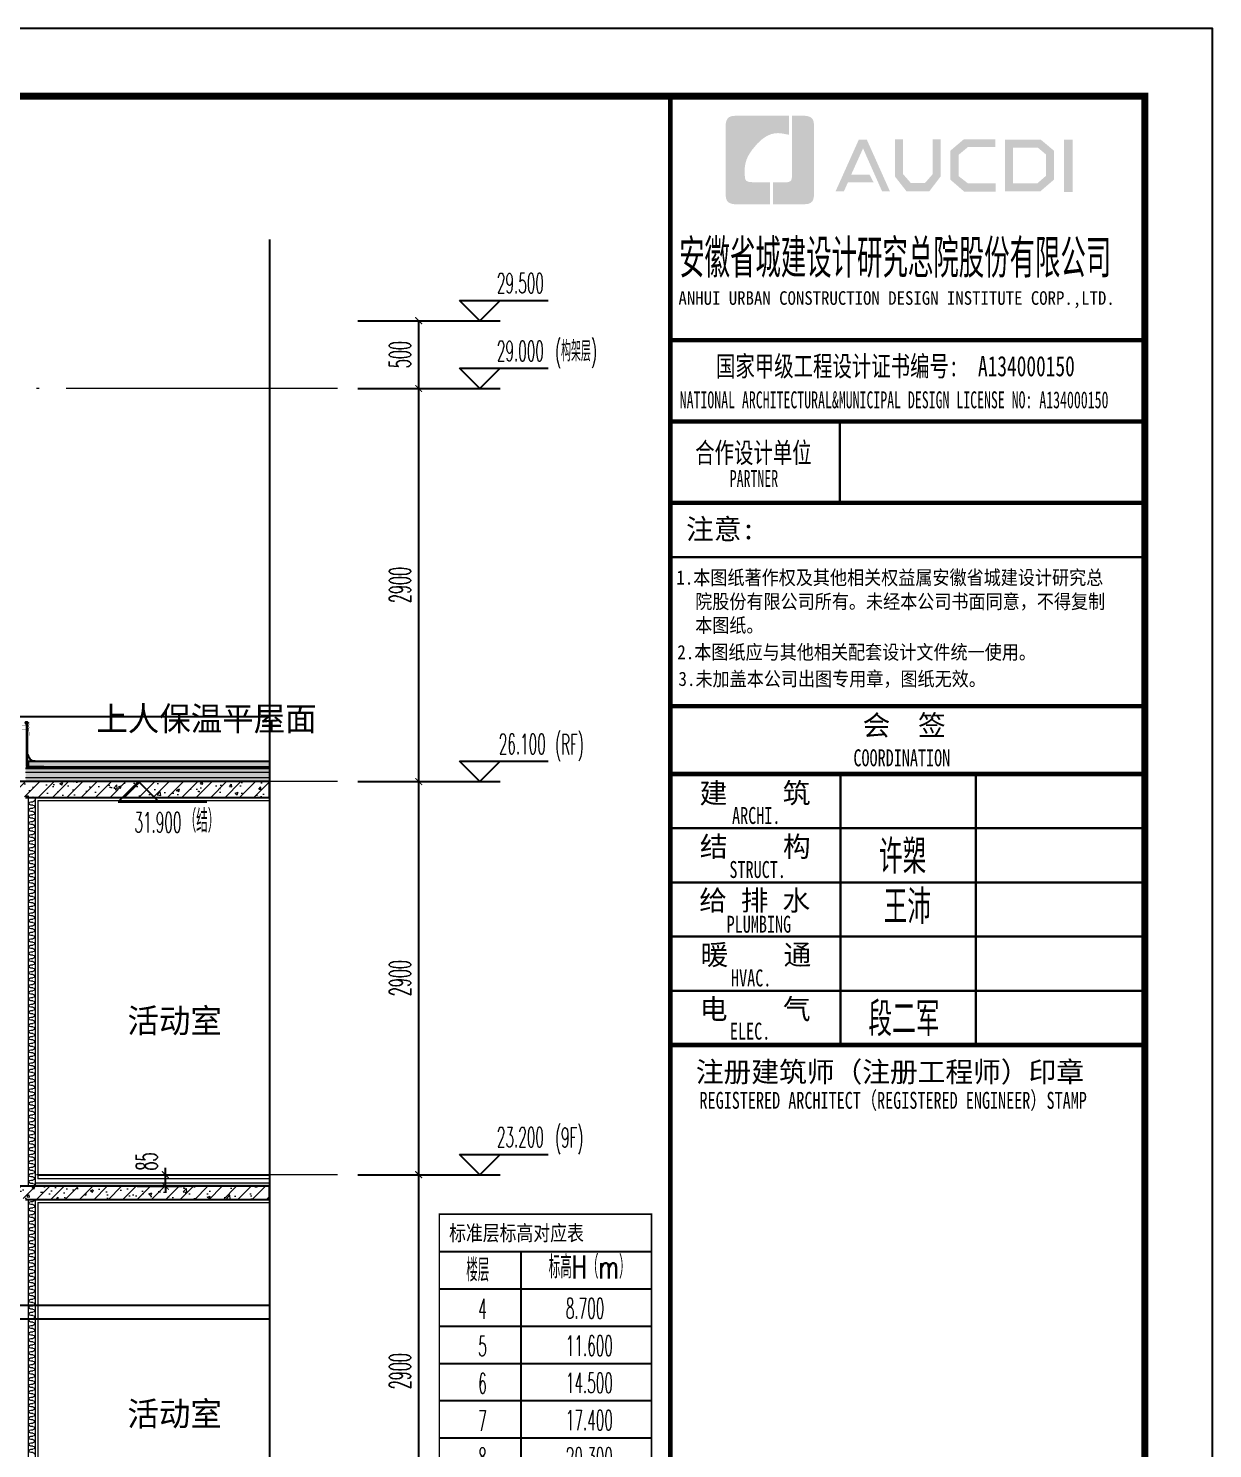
# Model space of a CAD drawing. Extents: x 826826 to 1642106, y -156213 to 399140.
# Drawn here: x 1570580 to 1579317, y 346285 to 356762 of the extents above; entities that cross this region are included whole.
import ezdxf
from ezdxf.xclip import XClip

# ---------------------------------------------------------------- set-up
doc = ezdxf.new("R2010")
doc.units = 0
doc.header["$LTSCALE"] = 1000
doc.header["$XCLIPFRAME"] = 2
doc.linetypes.add('DASH', pattern=[0.35, 0.25, -0.1])
doc.linetypes.add('DOTE', pattern=[2.42, 2, -0.2, 0.02, -0.2])
doc.layers.get('0').update_dxf_attribs({"linetype": 'CONTINUOUS'})
doc.layers.get('DEFPOINTS').update_dxf_attribs({"linetype": 'CONTINUOUS'})
for name, color, linetype in [('-TK', 7, 'CONTINUOUS'), ('3-屋面构造层', 157, 'CONTINUOUS'), ('C-Sheet-图框', 101, 'CONTINUOUS'), ('DIM_ELEV', 3, 'CONTINUOUS'), ('DIM_SYMB', 3, 'CONTINUOUS'), ('PUB_DIM', 3, 'CONTINUOUS'), ('PUB_TEXT', 2, 'CONTINUOUS'), ('PUB_TITLE', 4, 'CONTINUOUS'), ('SURFACE', 6, 'CONTINUOUS'), ('WALL', 5, 'CONTINUOUS'), ('图签文字', 4, 'CONTINUOUS'), ('看线', 251, 'CONTINUOUS'), ('立面-看线', 251, 'CONTINUOUS')]:
    doc.layers.add(name, color=color, linetype=linetype)
for name, color, linetype, lineweight in [('DOTE', 251, 'DOTE', 9), ('PUB_HATCH', 8, 'CONTINUOUS', 9), ('内粉刷', 37, 'CONTINUOUS', 9), ('图框', 9, 'CONTINUOUS', 18), ('填充', 251, 'CONTINUOUS', 5)]:
    doc.layers.add(name, color=color, linetype=linetype, lineweight=lineweight)
doc.styles.add('_TCH_DIM', font='SIMPLEX.shx', dxfattribs={"width": 0.7, "bigfont": 'GBCBIG.shx'})
doc.styles.add('_TCH_DIM_T3', font='SIMPLEX.shx', dxfattribs={"width": 0.494118, "bigfont": 'GBCBIG.shx'})
doc.styles.add('HT', font='simhei.ttf')
doc.styles.add('宋体', font='', dxfattribs={"height": 50})
doc.styles.add('建筑图签-1', font='simhei.ttf', dxfattribs={"width": 0.7})
doc.styles.add('建筑图签-2', font='TXT.shx', dxfattribs={"width": 0.5, "bigfont": 'HZTXT.shx'})
doc.styles.get('宋体').set_extended_font_data('SimSun')
doc.dimstyles.new('_TCH_ARCH&&50', dxfattribs={"dimtxt": 157.5, "dimasz": 50, "dimexe": 125, "dimexo": 150, "dimgap": 58.75, "dimtad": 1, "dimdec": 0, "dimzin": 0, "dimdsep": 46, "dimtxsty": '_TCH_DIM_T3', "dimblk": 'ARCHTICK', "dimcen": 0.09, "dimclrt": 7, "dimazin": 0, "dimtfac": 1, "dimtdec": 0, "dimtix": 1, "dimtmove": 2, "dimatfit": 3, "dimldrblk": 'ARCHTICK', "dimfxl": 0, "dimtolj": 1, "dimtzin": 0, "dimarcsym": 0})

# ---------------------------------------------------------------- blocks, each defined once
blk = doc.blocks.new('院标1')
h = blk.add_hatch(color=150)
h.dxf.hatch_style = 1
edge = h.paths.add_edge_path()
edge.add_spline(control_points=[(116373, 648379), (116379, 648379), (116382, 648379), (116391, 648379), (116391, 648379), (116391, 648379), (116616, 648379), (116616, 648379), (116616, 648379), (116616, 648379), (116616, 648054), (116616, 648054), (116616, 648054), (116616, 648054), (116108, 648054), (116108, 648054), (116108, 648054), (116028, 648054), (115963, 648111), (115963, 648199), (115963, 648199), (115963, 648199), (115963, 649215), (115963, 649215), (115963, 649215), (115963, 649295), (116018, 649360), (116108, 649360), (116108, 649360), (116108, 649360), (116897, 649360), (116897, 649360), (116897, 649360), (116897, 649360), (116897, 649080), (116897, 649080), (116897, 649080), (116897, 649080), (116566, 649140), (116356, 648859), (116356, 648859), (116245, 648719), (116240, 648545), (116247, 648466), (116247, 648466), (116254, 648386), (116247, 648466), (116247, 648466), (116247, 648466), (116247, 648466), (116258, 648374), (116373, 648379)], knot_values=[0, 0, 0, 0, 0.071429, 0.071429, 0.071429, 0.107143, 0.142857, 0.142857, 0.142857, 0.178571, 0.214286, 0.214286, 0.214286, 0.25, 0.285714, 0.285714, 0.285714, 0.321429, 0.357143, 0.357143, 0.357143, 0.392857, 0.428571, 0.428571, 0.428571, 0.464286, 0.5, 0.5, 0.5, 0.535714, 0.571429, 0.571429, 0.571429, 0.607143, 0.642857, 0.642857, 0.642857, 0.678571, 0.714286, 0.714286, 0.714286, 0.75, 0.785714, 0.785714, 0.785714, 0.821429, 0.857143, 0.857143, 0.857143, 0.928571, 1, 1, 1, 1], degree=3, periodic=0)
h = blk.add_hatch(color=150)
h.dxf.hatch_style = 1
edge = h.paths.add_edge_path()
edge.add_spline(control_points=[(117268, 649215), (117268, 649215), (117268, 648199), (117268, 648199), (117268, 648199), (117268, 648114), (117212, 648054), (117123, 648054), (117123, 648054), (117123, 648054), (116663, 648054), (116663, 648054), (116663, 648054), (116663, 648054), (116663, 648379), (116663, 648379), (116663, 648379), (116663, 648379), (116865, 648379), (116865, 648379), (116865, 648379), (116907, 648379), (116941, 648413), (116941, 648455), (116941, 648455), (116941, 648455), (116941, 649360), (116941, 649360), (116941, 649360), (116941, 649360), (117123, 649360), (117123, 649360), (117123, 649360), (117204, 649360), (117268, 649306), (117268, 649215)], knot_values=[0, 0, 0, 0, 0.1, 0.1, 0.1, 0.15, 0.2, 0.2, 0.2, 0.25, 0.3, 0.3, 0.3, 0.35, 0.4, 0.4, 0.4, 0.45, 0.5, 0.5, 0.5, 0.55, 0.6, 0.6, 0.6, 0.65, 0.7, 0.7, 0.7, 0.75, 0.8, 0.8, 0.8, 0.9, 1, 1, 1, 1], degree=3, periodic=0)
blk = doc.blocks.new('A1')
at = {"layer": 'PUB_TITLE'}
h = blk.add_hatch(color=147, dxfattribs=at)
h.paths.add_polyline_path([(81908, 57758), (82034, 57758), (82034, 56988), (81908, 56988)])
h.paths.add_polyline_path([(81156, 57642), (81156, 57116), (81516, 57116), (81640, 57223), (81640, 57541), (81520, 57642)], flags=16)
h.paths.add_polyline_path([(81038, 57760), (81038, 56998), (81560, 56998), (81759, 57168), (81759, 57596), (81563, 57760)])
h.paths.add_polyline_path([(80895, 57764), (80895, 57648), (80488, 57648), (80355, 57537), (80355, 57218), (80488, 57115), (80897, 57115), (80897, 56993), (80433, 56993), (80231, 57168), (80231, 57596), (80429, 57764)])
h.paths.add_polyline_path([(79412, 57762), (79532, 57762), (79532, 57251), (79646, 57120), (79857, 57120), (79971, 57251), (79971, 57762), (80085, 57762), (80085, 57214), (79921, 56997), (79583, 56997), (79412, 57216)])
h.paths.add_polyline_path([(78880, 57760), (78997, 57760), (79339, 56996), (79223, 56996), (78942, 57630), (78767, 57242), (79038, 57242), (79099, 57127), (78718, 57127), (78659, 56994), (78536, 56994)])
blk.add_lwpolyline([(0, 59400), (0, 0), (84100, 0), (84100, 59400)], close=True)
at = {"const_width": 100}
blk.add_lwpolyline([(2500, 58400), (2500, 1000), (83100, 1000), (83100, 58400)], close=True, dxfattribs=at)
at = {"layer": '图框'}
for p, q in [((76100, 54800), (83100, 54800)), ((76100, 54800), (83100, 54800)), ((76100, 53600), (83100, 53600))]:
    blk.add_line(p, q, dxfattribs=at)
for points, const_width in [([(76100, 1000), (76100, 58400)], 70), ([(76100, 54800), (83100, 54800)], 60), ([(76100, 53600), (83100, 53600)], 60), ([(76100, 53600), (83100, 53600)], 60), ([(78600, 53600), (78600, 52400)], 35), ([(76100, 52400), (83100, 52400)], 60), ([(76100, 52400), (83100, 52400)], 60), ([(76100, 51599), (83100, 51599)], 35), ([(76108, 49400), (83108, 49400)], 60), ([(76108, 48400), (83108, 48400)], 70), ([(76108, 48400), (83108, 48400)], 70), ([(78608, 48400), (78608, 44400)], 35), ([(80608, 48400), (80608, 44400)], 35), ([(76108, 47600), (83108, 47600)], 35), ([(76108, 46800), (83108, 46800)], 35), ([(76108, 46000), (83108, 46000)], 35), ([(76108, 45200), (83108, 45200)], 35), ([(76108, 44400), (83108, 44400)], 70)]:
    blk.add_lwpolyline(points, dxfattribs=dict(at, const_width=const_width))
blk.add_blockref('院标1', (-39049, -591249))
at = {"layer": 'PUB_TITLE', "style": 'HT', "width": 0.88}
for s, p in [('1.本图纸著作权及其他相关权益属安徽省城建设计研究总', (76186, 51193)), ('院股份有限公司所有。未经本公司书面同意，不得复制', (76465, 50839)), ('本图纸。', (76465, 50489)), (' 2.本图纸应与其他相关配套设计文件统一使用。 ', (76075, 50092)), ('3.未加盖本公司出图专用章，图纸无效。', (76218, 49698))]:
    blk.add_text(s, height=210, dxfattribs=at).set_placement(p)
at = {"layer": '图签文字', "color": 7, "style": '建筑图签-1'}
for s, height, width, p in [('安徽省城建设计研究总院股份有限公司', 500, 0.55, (76228, 55777)), ('国家甲级工程设计证书编号:  A134000150', 300, 0.7, (76772, 54267)), ('合作设计单位', 300, 0.7, (76465, 52990))]:
    blk.add_text(s, height=height, dxfattribs=dict(at, width=width)).set_placement(p)
at = {"layer": '图签文字', "linetype": 'Continuous', "style": '建筑图签-1', "width": 0.91}
blk.add_text('ANHUI URBAN CONSTRUCTION DESIGN INSTITUTE CORP.,LTD.', height=200, dxfattribs=at).set_placement((76218, 55322))
at = {"layer": '图签文字', "style": '建筑图签-1'}
for s, width, p in [('NATIONAL ARCHITECTURAL&MUNICIPAL DESIGN LICENSE NO: A134000150', 0.6, (76237, 53795)), ('PARTNER', 0.6, (76975, 52634)), ('COORDINATION', 0.7, (78800, 48513)), ('ARCHI.', 0.7, (77009, 47662)), ('STRUCT.', 0.7, (76970, 46865)), ('PLUMBING', 0.7, (76929, 46058)), ('HVAC.', 0.7, (76994, 45265)), ('ELEC.', 0.7, (76978, 44480)), ('REGISTERED ARCHITECT（REGISTERED ENGINEER）STAMP', 0.7, (76529, 43459))]:
    blk.add_text(s, height=250, dxfattribs=dict(at, width=width)).set_placement(p)
at = {"layer": '图签文字', "color": 7, "style": '建筑图签-1'}
for s, p in [('注意:', (76331, 51863)), ('会  签', (78935, 48968)), ('建    筑', (76530, 47967)), ('结    构', (76534, 47179)), ('给 排 水', (76525, 46385)), ('暖    通', (76543, 45582)), ('电    气', (76533, 44782)), ('注册建筑师（注册工程师）印章', (76475, 43854))]:
    blk.add_text(s, height=300, dxfattribs=at).set_placement(p)
at = {"layer": '图签文字', "color": 1, "style": '建筑图签-2', "width": 0.7}
for s, p in [('许槊', (79175, 46928)), ('王沛', (79246, 46187)), ('段二军', (79021, 44532))]:
    blk.add_text(s, height=500, dxfattribs=at).set_placement(p)
blk = doc.blocks.new('$LinePat$保温层')
at = {"color": 0}
for p, q in [((24, -24), (24, -56)), ((72, -56), (72, -24))]:
    blk.add_line(p, q, dxfattribs=at)
for centre, start, end in [((96, -24), 90, 180), ((0, -24), 0, 90), ((48, -56), 180, 0)]:
    blk.add_arc(centre, 24, start, end, dxfattribs=at)
blk = doc.blocks.new('FGHFG4334GDFGDFFGGGGGGDFG4G')
at = {"layer": 'SURFACE', "const_width": 2.25}
for points in [[(47, 0), (0, 0)], [(47, -28), (0, -28)]]:
    blk.add_lwpolyline(points, dxfattribs=at)
at = {"layer": 'SURFACE', "const_width": 1.5}
blk.add_lwpolyline([(47, 17, -1), (47, 5), (47, -7, -1), (47, -19), (47, -37), (53, -48), (53, -73)], format="xyb", dxfattribs=at)
blk = doc.blocks.new('FGDGDGD')
at = {"layer": '3-屋面构造层'}
h = blk.add_hatch(dxfattribs=at)
h.set_pattern_fill('隔热材料01', color=256, scale=7.692308, style=0)
h.set_pattern_definition([(270, (9.5186, 433.228), (3.846153863, -7e-16), [0.385980771, -3.460173092]), (270, (6.637, 433.228), (3.846153863, -7e-16), [0.385980771, -3.460173092]), (90, (8.5996, 430.618), (-3.846153863, 2e-16), [0.385980771, -3.460173092]), (90, (7.556, 430.618), (-3.846153863, 2e-16), [0.385980771, -3.460173092]), (180, (10.002, 430), (-5e-16, -3.846153863), [3.848019248, 0.001865385]), (135, (8.9282, 430.193), (2e-16, 3.846144175), [0.328307694, -5.110980792]), (116.56505, (12.5422, 430.4251), (8.6793e-06, 3.8461487416), [0.215769232, -8.384500037]), (116.56505, (8.696, 430.4251), (8.6793e-06, 3.8461487416), [0.215769232, -8.384500037]), (153.43495, (13.1603, 430), (-8.679e-06, 3.846148742), [0.431538463, -8.168730805]), (153.43495, (9.3142, 430), (-8.679e-06, 3.846148742), [0.431538463, -8.168730805]), (63.43495, (12.4457, 431.0041), (-8.6793e-06, 3.8461487416), [2.054923086, -6.545346183]), (63.43495, (8.5996, 431.0041), (-8.6793e-06, 3.8461487416), [2.054923086, -6.545346183]), (116.56505, (13.3647, 433.228), (8.6793e-06, 3.8461487416), [0.215769232, -8.384500037]), (116.56505, (9.5186, 433.228), (8.6793e-06, 3.8461487416), [0.215769232, -8.384500037]), (135, (9.422, 433.421), (2e-16, 3.846144175), [0.328307694, -5.110980792]), (153.43495, (13.036, 433.6532), (-8.679e-06, 3.846148742), [0.431538463, -8.168730805]), (153.43495, (9.19, 433.6532), (-8.679e-06, 3.846148742), [0.431538463, -8.168730805]), (45, (6.7336, 433.421), (2e-16, 3.846144175), [0.328307694, -5.110980792]), (63.43495, (10.4833, 433.228), (-8.6793e-06, 3.8461487416), [0.215769232, -8.384500037]), (63.43495, (6.6371, 433.228), (-8.6793e-06, 3.8461487416), [0.215769232, -8.384500037]), (26.56505, (10.812, 433.6532), (8.679e-06, 3.846148742), [0.431538463, -8.168730805]), (26.56505, (6.9658, 433.6532), (8.679e-06, 3.846148742), [0.431538463, -8.168730805]), (116.56505, (11.4023, 431.0041), (8.6793e-06, 3.8461487416), [2.054923086, -6.545346183]), (116.56505, (7.5561, 431.0041), (8.6793e-06, 3.8461487416), [2.054923086, -6.545346183]), (45, (7.2275, 430.193), (2e-16, 3.846144175), [0.328307694, -5.110980792]), (63.43495, (11.3058, 430.4251), (-8.6793e-06, 3.8461487416), [0.215769232, -8.384500037]), (63.43495, (7.4596, 430.4251), (-8.6793e-06, 3.8461487416), [0.215769232, -8.384500037]), (26.56505, (10.6877, 430), (8.679e-06, 3.846148742), [0.431538463, -8.168730805]), (26.56505, (6.8415, 430), (8.679e-06, 3.846148742), [0.431538463, -8.168730805])])
edge = h.paths.add_edge_path()
edge.add_arc((682181, 585366), 9.23, 450, 540, ccw=False)
edge.add_line((682181, 585375), (682192, 585375))
edge.add_line((682192, 585375), (682192, 585366))
edge.add_line((682192, 585366), (682172, 585366))
h = blk.add_hatch(dxfattribs=at)
h.set_pattern_fill('混凝土', color=256, scale=5, angle=-1.1458, style=0)
h.set_pattern_definition([(48.854237, (-82751.966, -43707.863), (35.7930991, -3.8540962), [3.75, -41.25]), (353.854237, (-82751.966, -43707.863), (-6.1841378, 37.7408106), [3, -33]), (99.305637, (-82748.983, -43708.185), (29.6089874, 33.886691), [3.1870095, -35.0571056]), (45.038437, (-82751.766, -43697.865), (53.1858973, -9.3413237), [5.625, -61.875]), (95.489837, (-82747.334, -43698.644), (47.6977146, 47.7616795), [4.7805144, -52.58565]), (350.038437, (-82751.766, -43697.865), (47.6976773, 47.7617167), [4.5, -49.5]), (19.854237, (-82746.817, -43700.465), (29.4368469, -20.7237073), [3.75, -41.25]), (324.854237, (-82746.817, -43700.465), (12.8883392, 36.0069862), [3, -33]), (70.305637, (-82744.364, -43702.192), (42.3251977, 15.2832459), [3.1870095, -35.0571056]), (36.3542372, (-82751.966, -43707.863), (0.9406985, 16.62920733), [0, -32.6, 0, -33.5, 0, -33.125]), (6.3542372, (-82751.966, -43707.863), (13.54517982, 19.45362572), [0, -19.1, 0, -31.85, 0, -12.625]), (326.3542372, (-82763.114, -43707.64), (26.66323482, -1.66123381), [0, -12.5, 0, -39, 0, -51.75]), (316.3542372, (-82768.113, -43707.54), (29.2535633, 4.4211788), [0, -16.25, 0, -25.9, 0, -36.75])])
h.paths.add_polyline_path([(674875, 585046), (674875, 585086), (682172, 585086), (682172, 585046)])
h = blk.add_hatch(dxfattribs=at)
h.set_pattern_fill('隔热材料03', color=256, scale=12.5, style=0)
h.set_pattern_definition([(113.578, (-500407.8114, 374696.8656), (-0.0086926214, 6.2699620763), [1.075, -0.5693125, 2.8375, -0.5693125, 1.075, -0.6825]), (66.42, (-500406.1744, 374696.8656), (2.727787851, 6.0425e-05), [1.075, -0.5693125, 2.840375, -0.5693125, 1.075, -0.6825]), (180, (-500406.1744, 374696.8656), (0, 6.25), [1.636625, -1.0910625]), (180, (-500407.538, 374702.4906), (0, 6.25), [1.636625, -1.0910625]), (90, (-500405.7427, 374697.8548), (2.72775, 2e-16), [0.52175, -5.72825]), (90, (-500407.1066, 374700.9798), (2.72775, 2e-16), [0.52175, -5.72825]), (90, (-500408.2427, 374697.8548), (2.72775, 2e-16), [0.52175, -5.72825]), (90, (-500409.6066, 374700.9798), (2.72775, 2e-16), [0.52175, -5.72825])])
edge = h.paths.add_edge_path()
edge.add_line((682178, 585086), (682178, 585050))
edge.add_arc((682172, 585050), 6.25, 270, 360, ccw=False)
edge.add_line((682172, 585044), (682172, 585086))
edge.add_line((682172, 585086), (682178, 585086))
h = blk.add_hatch(dxfattribs=at)
h.set_pattern_fill('焦渣矿渣', color=256, scale=4, angle=-1.1458, style=0)
h.set_pattern_definition([(358.8542372, (-82751.966, -43697.863), (8.27546507, 13.69326162), [1.6, -14.4]), (298.8542372, (-82751.966, -43697.863), (15.99644496, -0.32013217), [1.6, -14.4]), (238.8542372, (-82750.366, -43697.895), (7.72097989, -14.0133938), [1.6, -14.4]), (268.8542372, (-82745.567, -43697.991), (15.83683295, -8.3183365), [2.4, -11.456]), (268.8542372, (-82743.967, -43698.023), (15.83683295, -8.3183365), [2.4, -11.456]), (268.8542372, (-82742.368, -43698.055), (15.83683295, -8.3183365), [2.4, -11.456])])
h.paths.add_polyline_path([(674875, 585006), (674875, 585036), (682192, 585036), (682192, 585006)])
h = blk.add_hatch(dxfattribs=at)
h.set_pattern_fill('加气混凝土', color=256, scale=5, style=0)
h.set_pattern_definition([(0, (-82734.266, -43726.163), (30, 60), [0, -60]), (0, (-82769.366, -43734.263), (30, 60), [0, -60]), (0, (-82749.866, -43734.863), (30, 60), [0, -60]), (0, (-82728.566, -43717.163), (30, 60), [0, -60]), (0, (-82753.466, -43737.863), (30, 60), [0, -60]), (0, (-82722.566, -43679.363), (30, 60), [0, -60]), (0, (-82740.866, -43684.163), (30, 60), [0, -60]), (0, (-82731.266, -43691.663), (30, 60), [0, -60]), (0, (-82780.166, -43692.863), (30, 60), [0, -60]), (0, (-82750.766, -43695.563), (30, 60), [0, -60]), (0, (-82762.166, -43710.863), (30, 60), [0, -60]), (0, (-82761.566, -43733.363), (30, 60), [0, -60]), (0, (-82739.066, -43735.763), (30, 60), [0, -60]), (0, (-82722.566, -43709.363), (30, 60), [0, -60]), (0, (-82778.666, -43718.663), (30, 60), [0, -60]), (0, (-82773.566, -43708.463), (30, 60), [0, -60]), (0, (-82750.166, -43712.663), (30, 60), [0, -60]), (0, (-82758.566, -43721.363), (30, 60), [0, -60]), (0, (-82763.366, -43701.563), (30, 60), [0, -60]), (0, (-82755.866, -43679.063), (30, 60), [0, -60]), (0, (-82776.266, -43731.263), (30, 60), [0, -60]), (0, (-82743.266, -43691.363), (30, 60), [0, -60]), (0, (-82771.166, -43690.463), (30, 60), [0, -60]), (0, (-82775.966, -43682.663), (30, 60), [0, -60]), (130.601294, (-82726.2516, -43698.149), (-149.999998343, 180.000000787), [2.6341554, -1103.7111]), (18.4349488, (-82730.537, -43697.006), (149.99999945, 59.99999956), [2.710524, -376.76279]), (90, (-82730.537, -43699.578), (30, 60), [2.5714284, -117.428565]), (161.565051, (-82727.966, -43700.435), (-150.000000755, 59.99999553), [2.710524, -376.76279]), (53.1301023, (-82727.966, -43700.435), (30.00000006, 59.99999997), [2.857143, -297.14285]), (135, (-82725.68, -43731.006), (-30.00000363, 59.99999594), [2.424366, -167.28126]), (45, (-82729.109, -43731.006), (29.9999998, 59.99999976), [2.424366, -167.28126]), (135, (-82727.394, -43732.72), (-30.00000363, 59.99999594), [2.424366, -167.28126]), (45, (-82727.394, -43732.72), (29.9999998, 59.99999976), [2.424366, -167.28126]), (116.565051, (-82754.537, -43690.72), (-5.2e-06, 119.9999967), [3.1943826, -63.88765]), (180, (-82755.966, -43687.863), (-30, 60), [3.4285716, -56.571425]), (63.434949, (-82760.823, -43690.72), (3e-07, 119.9999994), [3.1943826, -63.88765]), (116.565051, (-82759.394, -43693.58), (-5.2e-06, 119.9999967), [3.1943826, -63.88765]), (0, (-82759.394, -43693.58), (30, 60), [3.4285716, -56.571425]), (63.434949, (-82755.966, -43693.58), (3e-07, 119.9999994), [3.1943826, -63.88765]), (107.102728, (-82731.9658, -43711.0063), (-89.999996559, 300.000000484), [3.8861346, -1628.29025]), (143.972626, (-82733.1087, -43707.292), (-569.999992774, 419.999999525), [3.8861346, -812.202]), (180, (-82736.25, -43705.006), (-30, 60), [3.7142856, -56.28571]), (36.0273733, (-82743.1087, -43707.292), (569.999995788, 419.999995472), [3.8861346, -812.202]), (71.5650511, (-82744.252, -43710.721), (90.00000046, 299.99999948), [3.6140316, -375.85928]), (107.102728, (-82743.1087, -43714.4348), (-89.999996559, 300.000000484), [3.8861346, -1628.29025]), (143.972626, (-82739.966, -43716.7206), (-569.999992774, 419.999999525), [3.8861346, -812.202]), (0, (-82739.966, -43716.72), (30, 60), [3.7142856, -56.28571]), (36.0273733, (-82736.2516, -43716.7206), (569.999995788, 419.999995472), [3.8861346, -812.202]), (71.5650511, (-82733.109, -43714.435), (90.00000046, 299.99999948), [3.6140316, -375.85928]), (150.255118, (-82731.3944, -43683.006), (-90.000000213, 59.999999257), [2.303502, -481.43196]), (90, (-82733.394, -43684.15), (30, 60), [2.2857144, -117.714275]), (29.7448813, (-82733.3944, -43684.149), (90.000000053, 59.99999972), [2.303502, -481.43196]), (116.565051, (-82745.394, -43725.58), (-5.2e-06, 119.9999967), [3.1943826, -63.88765]), (168.690067, (-82746.823, -43722.7206), (-270.0000002, 59.999998494), [2.9137254, -608.96855]), (41.1859251, (-82751.9658, -43724.149), (749.999995456, 659.999994229), [3.0371844, -1272.5802]), (90, (-82751.966, -43727.006), (30, 60), [2.857143, -117.14285]), (138.814074, (-82749.68, -43729.0063), (-749.999986669, 660.000004204), [3.0371844, -1272.5802]), (16.6992442, (-82749.68, -43729.0063), (989.999992552, 299.999996858), [2.982945, -1249.85375]), (60.9453959, (-82746.823, -43728.149), (29.99999992, 59.999999469), [2.9416086, -1232.53395]), (109.983106, (-82770.5373, -43700.4348), (-150.000000565, 419.9999988885), [3.3442002, -1401.21975]), (155.556045, (-82771.68, -43697.292), (-390.0000014866, 179.99999626), [3.4522986, -1446.51315]), (24.4439547, (-82777.9658, -43697.292), (390.0000001945, 179.999999134), [3.4522986, -1446.51315]), (70.0168934, (-82779.1087, -43700.4348), (150.000000452, 419.999998958), [3.3442002, -1401.21975]), (109.983106, (-82777.9658, -43703.5777), (-150.000000565, 419.9999988885), [3.3442002, -1401.21975]), (160.016893, (-82774.823, -43704.7206), (-150.000000088, 59.999997267), [3.3442002, -698.93775]), (19.9831065, (-82774.823, -43704.7206), (149.999999176, 59.999999905), [3.3442002, -698.93775]), (70.0168934, (-82771.68, -43703.5777), (150.000000452, 419.999998958), [3.3442002, -1401.21975]), (122.005383, (-82748.2516, -43705.8634), (-30.000004026, 59.999996937), [2.6954232, -563.3434]), (18.4349488, (-82752.252, -43704.435), (149.99999945, 59.99999956), [2.710524, -376.76279]), (90, (-82752.252, -43707.006), (30, 60), [2.5714284, -117.428565]), (161.565051, (-82749.68, -43707.863), (-150.000000755, 59.99999553), [2.710524, -376.76279]), (54.4623222, (-82749.68, -43707.8634), (209.999999696, 299.99999955), [2.457807, -1029.82115]), (116.565051, (-82765.68, -43720.435), (-5.2e-06, 119.9999967), [3.1943826, -63.88765]), (180, (-82767.11, -43717.58), (-30, 60), [3.142857, -56.85714]), (59.0362434, (-82771.966, -43720.435), (30.000000098, 59.99999971), [3.3319728, -696.3822]), (120.963756, (-82770.2516, -43723.292), (-30.0000041, 59.999997245), [3.3319728, -696.3822]), (0, (-82770.25, -43723.29), (30, 60), [3.142857, -56.85714]), (63.434949, (-82767.11, -43723.29), (3e-07, 119.9999994), [3.1943826, -63.88765])])
h.paths.add_polyline_path([(682192, 584936), (674875, 584936), (674875, 584966), (682192, 584966)])
at = {"layer": '立面-看线'}
h = blk.add_hatch(dxfattribs=at)
h.set_pattern_fill('HONEY', color=256, scale=7)
h.set_pattern_definition([(0, (-799653.24, -415240.13), (16.66875, 9.623705), [11.1125, -22.225]), (120, (-799653.24, -415240.13), (-16.66874801, 9.62370845), [11.1125, -22.225]), (60, (-799653.24, -415240.13), (1.99e-06, 19.24741345), [-22.225, 11.1125])])
h.paths.add_polyline_path([(682192, 584966), (674875, 584966), (674875, 585006), (682192, 585006)])
at = {"layer": '3-屋面构造层'}
for p, q in [((682178, 585086), (674875, 585086)), ((682172, 585086), (682172, 585044)), ((682172, 585046), (674875, 585046)), ((682192, 585036), (674875, 585036))]:
    blk.add_line(p, q, dxfattribs=at)
at = {"layer": '3-屋面构造层', "color": 251, "linetype": 'DASH', "ltscale": 0.05, "const_width": 2.5}
for points in [[(682057, 585043), (682172, 585043, 0.414214), (682179, 585050), (682179, 585366)], [(682057, 585039), (682172, 585039, 0.414214), (682183, 585050), (682183, 585366)]]:
    blk.add_lwpolyline(points, format="xyb", dxfattribs=at)
at = {"layer": '3-屋面构造层', "color": 251}
for points in [[(682057, 585041), (682172, 585041, 0.414214), (682180, 585050), (682180, 585366)], [(682057, 585044), (682172, 585044, 0.414214), (682178, 585050), (682178, 585366)], [(682057, 585040), (682172, 585040, 0.414214), (682182, 585050), (682182, 585366), (682184, 585366), (682184, 585050, -0.414214), (682172, 585038), (682057, 585038)]]:
    blk.add_lwpolyline(points, format="xyb", dxfattribs=at)
at = {"layer": '3-屋面构造层', "ltscale": 0.8}
blk.add_lwpolyline([(682172, 585366, -0.414214), (682181, 585375), (682192, 585375), (682192, 585366), (682172, 585366)], format="xyb", dxfattribs=at)
at = {"layer": '3-屋面构造层', "color": 251, "linetype": 'DASH', "ltscale": 0.05, "const_width": 2.5}
for points in [[(682043, 585039), (674875, 585039)], [(682057, 585043), (682043, 585039)]]:
    blk.add_lwpolyline(points, dxfattribs=at)
at = {"layer": '3-屋面构造层', "color": 251}
for points in [[(682043, 585040), (674875, 585040)], [(674875, 585038), (682043, 585038)], [(682056, 585044), (682042, 585040)], [(682043, 585038), (682057, 585042)]]:
    blk.add_lwpolyline(points, dxfattribs=at)
at = {"layer": '3-屋面构造层'}
blk.add_arc((682122, 585136), 50, 270, 360, dxfattribs=at)
at = {"layer": 'PUB_HATCH', "color": 215}
for p, q in [((682192, 585006), (674875, 585006)), ((682192, 584966), (674875, 584966))]:
    blk.add_line(p, q, dxfattribs=at)
at = {"layer": '3-屋面构造层', "color": 1, "xscale": -1}
blk.add_blockref('FGHFG4334GDFGDFFGGGGGGDFG4G', (682218, 585349), dxfattribs=at)
blk = doc.blocks.new('BFGBFBCBVFB')
at = {"layer": 'PUB_HATCH'}
h = blk.add_hatch(dxfattribs=at)
h.set_pattern_fill('钢筋混凝土', color=256, scale=30, style=0)
h.set_pattern_definition([(45, (0, 0), (-53.0330086, 53.0330086), []), (50, (0, 0), (215.178055, -18.82564), [22.5, -247.5]), (355, (0, 0), (-41.6254, 225.65764), [18, -198]), (100.4514, (17.93, -1.57), (173.552815, 206.831863), [19.122057, -210.342634]), (46.1842, (0, 60), (320.172315, -49.655704), [33.75, -371.25]), (96.6356, (26.68, 55.86), (280.39881, 292.23536), [28.68309, -315.5139]), (351.1842, (0, 60), (280.39858, 292.23558), [27, -297]), (21, (30, 45), (179.072116, -120.785667), [22.5, -247.5]), (326, (30, 45), (72.9946, 217.545014), [18, -198]), (71.4514, (44.92, 34.93), (252.06679, 96.75915), [19.122057, -210.342634]), (37.5, (0, 0), (3.6479566, 99.868156), [0, -195.6, 0, -201, 0, -198.75]), (7.5, (0, 0), (78.920861, 118.323514), [0, -114.6, 0, -191.1, 0, -75.75]), (327.5, (-66.9, 0), (160.146731, -6.7664615), [0, -75, 0, -234, 0, -310.5]), (317.5, (-96.9, 0), (174.95585, 30.031495), [0, -97.5, 0, -155.4, 0, -220.5])])
h.paths.add_polyline_path([(898272, 25995), (896272, 25995), (896472, 25895), (898272, 25895)])
at = {"layer": '立面-看线'}
h = blk.add_hatch(dxfattribs=at)
h.set_pattern_fill('HONEY', color=256, scale=7)
h.set_pattern_definition([(0, (93631.251, -359366.987), (16.66875, 9.623705), [11.1125, -22.225]), (120, (93631.251, -359366.987), (-16.66874801, 9.62370845), [11.1125, -22.225]), (60, (93631.251, -359366.987), (1.99e-06, 19.24741345), [-22.225, 11.1125])])
h.paths.add_polyline_path([(896543, 26020), (896543, 25995), (898272, 25995), (898272, 26020)])
at = {"layer": 'PUB_HATCH', "color": 215}
blk.add_line((896543, 26020), (898272, 26020), dxfattribs=at)
at = {"layer": 'WALL'}
for p, q in [((898272, 25995), (896272, 25995)), ((898272, 25895), (898272, 25995)), ((898272, 25895), (896472, 25895))]:
    blk.add_line(p, q, dxfattribs=at)
at = {"layer": '内粉刷'}
for p, q in [((896493, 23095), (896493, 25895)), ((896543, 25895), (896543, 23095)), ((896563, 25875), (898272, 25875))]:
    blk.add_line(p, q, dxfattribs=at)
for points in [[(898272, 26050), (896563, 26050)], [(896563, 25875), (896563, 23150)]]:
    blk.add_lwpolyline(points, dxfattribs=at)
at = {"layer": '看线', "color": 32}
blk.add_line((896563, 26080), (898272, 26080), dxfattribs=at)
at = {"layer": '填充', "color": 252, "xscale": -0.5013020832264923, "yscale": 0.499999999874268, "zscale": 0.4999999998742679, "rotation": 269.9999999995265}
for p in [(896538, 25847), (896538, 25799), (896538, 25751), (896538, 25702), (896538, 25654), (896538, 25606), (896538, 25558), (896538, 25510), (896538, 25462), (896538, 25414), (896538, 25366), (896538, 25317), (896538, 25269), (896538, 25221), (896538, 25173), (896538, 25125), (896538, 25077), (896538, 25029), (896538, 24981), (896538, 24932), (896538, 24884), (896538, 24836), (896538, 24788), (896538, 24740), (896538, 24692), (896538, 24644), (896538, 24596), (896538, 24547), (896538, 24499), (896538, 24451), (896538, 24403), (896538, 24355), (896538, 24307), (896538, 24259), (896538, 24211), (896538, 24162), (896538, 24114), (896538, 24066), (896538, 24018)]:
    blk.add_blockref('$LinePat$保温层', p, dxfattribs=at)
blk = doc.blocks.new('_ArchTick')
at = {"color": 0, "linetype": 'ByBlock', "const_width": 0.15}
blk.add_lwpolyline([(-0.5, -0.5), (0.5, 0.5)], dxfattribs=at)
blk = doc.blocks.new('*D2253')
at = {"layer": 'DEFPOINTS', "color": 0}
for p in [(1571232, 348306), (1571591, 348306), (1571232, 348221)]:
    blk.add_point(p, dxfattribs=at)
at = {"layer": 'PUB_DIM', "color": 0, "lineweight": -2}
for p, q in [((1571382, 348306), (1571716, 348306)), ((1571591, 348306), (1571591, 348356)), ((1571591, 348221), (1571591, 348306)), ((1571382, 348221), (1571716, 348221)), ((1571591, 348221), (1571591, 348171))]:
    blk.add_line(p, q, dxfattribs=at)
at = {"layer": 'PUB_DIM', "color": 0, "lineweight": -2, "xscale": 50, "yscale": 50, "zscale": 50}
for p, rotation in [((1571591, 348306), 270), ((1571591, 348221), 90)]:
    blk.add_blockref('_ArchTick', p, dxfattribs=dict(at, rotation=rotation))
at = {"layer": 'PUB_DIM', "color": 7, "insert": (1571453, 348403), "char_height": 157.5, "attachment_point": 5, "rotation": 90, "style": '_TCH_DIM_T3'}
blk.add_mtext('\\A1;85', dxfattribs=at)
blk = doc.blocks.new('*D2282')
at = {"layer": 'DEFPOINTS', "color": 0}
for p in [(1572860, 348306), (1573460, 348306), (1572860, 345406)]:
    blk.add_point(p, dxfattribs=at)
at = {"layer": 'PUB_DIM', "color": 0, "lineweight": -2}
for p, q in [((1573010, 348306), (1573585, 348306)), ((1573460, 345406), (1573460, 348306)), ((1573010, 345406), (1573585, 345406))]:
    blk.add_line(p, q, dxfattribs=at)
at = {"layer": 'PUB_DIM', "color": 0, "lineweight": -2, "xscale": 50, "yscale": 50, "zscale": 50}
for p, rotation in [((1573460, 348306), 90), ((1573460, 345406), 270)]:
    blk.add_blockref('_ArchTick', p, dxfattribs=dict(at, rotation=rotation))
at = {"layer": 'PUB_DIM', "color": 7, "insert": (1573322, 346856), "char_height": 157.5, "attachment_point": 5, "rotation": 90, "style": '_TCH_DIM_T3'}
blk.add_mtext('\\A1;2900', dxfattribs=at)
blk = doc.blocks.new('*D2283')
at = {"layer": 'DEFPOINTS', "color": 0}
for p in [(1572860, 351206), (1573460, 351206), (1572860, 348306)]:
    blk.add_point(p, dxfattribs=at)
at = {"layer": 'PUB_DIM', "color": 0, "lineweight": -2}
for p, q in [((1573010, 351206), (1573585, 351206)), ((1573460, 348306), (1573460, 351206)), ((1573010, 348306), (1573585, 348306))]:
    blk.add_line(p, q, dxfattribs=at)
at = {"layer": 'PUB_DIM', "color": 0, "lineweight": -2, "xscale": 50, "yscale": 50, "zscale": 50}
for p, rotation in [((1573460, 351206), 90), ((1573460, 348306), 270)]:
    blk.add_blockref('_ArchTick', p, dxfattribs=dict(at, rotation=rotation))
at = {"layer": 'PUB_DIM', "color": 7, "insert": (1573322, 349756), "char_height": 157.5, "attachment_point": 5, "rotation": 90, "style": '_TCH_DIM_T3'}
blk.add_mtext('\\A1;2900', dxfattribs=at)
blk = doc.blocks.new('*D2284')
at = {"layer": 'DEFPOINTS', "color": 0}
for p in [(1572860, 354106), (1573460, 354106), (1572860, 351206)]:
    blk.add_point(p, dxfattribs=at)
at = {"layer": 'PUB_DIM', "color": 0, "lineweight": -2}
for p, q in [((1573010, 354106), (1573585, 354106)), ((1573460, 351206), (1573460, 354106)), ((1573010, 351206), (1573585, 351206))]:
    blk.add_line(p, q, dxfattribs=at)
at = {"layer": 'PUB_DIM', "color": 0, "lineweight": -2, "xscale": 50, "yscale": 50, "zscale": 50}
for p, rotation in [((1573460, 354106), 90), ((1573460, 351206), 270)]:
    blk.add_blockref('_ArchTick', p, dxfattribs=dict(at, rotation=rotation))
at = {"layer": 'PUB_DIM', "color": 7, "insert": (1573322, 352656), "char_height": 157.5, "attachment_point": 5, "rotation": 90, "style": '_TCH_DIM_T3'}
blk.add_mtext('\\A1;2900', dxfattribs=at)
blk = doc.blocks.new('*D2285')
at = {"layer": 'DEFPOINTS', "color": 0}
for p in [(1572860, 354606), (1573460, 354606), (1572860, 354106)]:
    blk.add_point(p, dxfattribs=at)
at = {"layer": 'PUB_DIM', "color": 0, "lineweight": -2}
for p, q in [((1573010, 354606), (1573585, 354606)), ((1573460, 354106), (1573460, 354606)), ((1573010, 354106), (1573585, 354106))]:
    blk.add_line(p, q, dxfattribs=at)
at = {"layer": 'PUB_DIM', "color": 0, "lineweight": -2, "xscale": 50, "yscale": 50, "zscale": 50}
for p, rotation in [((1573460, 354606), 90), ((1573460, 354106), 270)]:
    blk.add_blockref('_ArchTick', p, dxfattribs=dict(at, rotation=rotation))
at = {"layer": 'PUB_DIM', "color": 7, "insert": (1573322, 354356), "char_height": 157.5, "attachment_point": 5, "rotation": 90, "style": '_TCH_DIM_T3'}
blk.add_mtext('\\A1;500', dxfattribs=at)
blk = doc.blocks.new('A$C4BAA0D43')
at = {"layer": 'C-Sheet-图框', "color": 0}
for p, q in [((-782.8, 825), (0, 825)), ((-782.8, 825), (0, 825)), ((-482.4, 825), (-482.4, 0)), ((-782.8, 687.5), (0, 687.5)), ((-782.8, 550), (0, 550)), ((-782.8, 412.5), (0, 412.5)), ((-782.8, 275), (0, 275)), ((-782.8, 137.5), (0, 137.5))]:
    blk.add_line(p, q, dxfattribs=at)
at = {"layer": 'C-Sheet-图框', "color": 0, "const_width": 6}
blk.add_lwpolyline([(-782.8, 0), (0, 0), (0, 962.5), (-782.8, 962.5)], close=True, dxfattribs=at)
at = {"layer": 'PUB_TEXT', "color": 2, "style": '宋体', "width": 0.8}
blk.add_text('标准层标高对应表', height=56.96, dxfattribs=at).set_placement((-746.8, 864.9))
at = {"layer": 'PUB_TEXT', "style": '_TCH_DIM'}
for s, height, width, p in [('楼层', 84.4, 0.7, (-683.6, 714.5)), ('标高H（m）', 84.4, 0.7, (-379.1, 725.6)), ('4', 74.4, 0.494118, (-639.3, 576.3)), ('8.700', 74.38, 0.494118, (-316, 578.2)), ('5', 74.4, 0.494118, (-639.3, 438.8)), ('11.600', 74.38, 0.494118, (-316, 440.7)), ('6', 74.4, 0.494118, (-639.3, 301.3)), ('14.500', 74.38, 0.494118, (-316, 303.2)), ('7', 74.4, 0.494118, (-639.3, 163.8)), ('17.400', 74.38, 0.494118, (-316, 165.7)), ('8', 74.4, 0.494118, (-639.3, 26.3)), ('20.300', 74.38, 0.494118, (-316, 28.2))]:
    blk.add_text(s, height=height, dxfattribs=dict(at, width=width)).set_placement(p)

msp = doc.modelspace()

# ---------------------------------------------------------------- hatches: boundary and pattern name
at = {"layer": 'PUB_HATCH'}
h = msp.add_hatch(dxfattribs=at)
h.set_pattern_fill('钢筋混凝土', color=256, scale=30, style=0)
h.set_pattern_definition([(45, (604796.58, 429134.24), (-53.0330086, 53.0330086), []), (50, (604796.58, 429134.24), (215.178055, -18.82564), [22.5, -247.5]), (355, (604796.58, 429134.24), (-41.6254, 225.65764), [18, -198]), (100.4514, (604814.52, 429132.67), (173.552815, 206.831863), [19.122057, -210.342634]), (46.1842, (604796.58, 429194.24), (320.172315, -49.655704), [33.75, -371.25]), (96.6356, (604823.26, 429190.1), (280.39881, 292.23536), [28.68309, -315.5139]), (351.1842, (604796.6, 429194.24), (280.39858, 292.23558), [27, -297]), (21, (604826.58, 429179.24), (179.072116, -120.785667), [22.5, -247.5]), (326, (604826.58, 429179.24), (72.9946, 217.545014), [18, -198]), (71.4514, (604841.5, 429169.18), (252.06679, 96.75915), [19.122057, -210.342634]), (37.5, (604796.58, 429134.24), (3.6479566, 99.868156), [0, -195.6, 0, -201, 0, -198.75]), (7.5, (604796.58, 429134.24), (78.920861, 118.323514), [0, -114.6, 0, -191.1, 0, -75.75]), (327.5, (604729.68, 429134.24), (160.146731, -6.7664615), [0, -75, 0, -234, 0, -310.5]), (317.5, (604699.68, 429134.24), (174.95585, 30.031495), [0, -97.5, 0, -155.4, 0, -220.5])])
h.paths.add_polyline_path([(1572359.98, 351205.83), (1570559.9, 351205.83), (1570493.23, 351165.83), (1570559.9, 351085.83), (1572359.98, 351085.83)])

# ---------------------------------------------------------------- linework, layer by layer
at = {"layer": 'DIM_ELEV'}
for p, q in [((1573909.96, 354605.83), (1573759.96, 354755.83)), ((1573759.96, 354755.83), (1574415.96, 354755.83)), ((1573909.96, 354605.83), (1574059.96, 354755.83)), ((1573059.96, 354605.83), (1574059.96, 354605.83)), ((1573909.96, 354105.83), (1573759.96, 354255.83)), ((1573909.96, 354105.83), (1574059.96, 354255.83)), ((1573059.96, 354105.83), (1574059.96, 354105.83)), ((1573909.96, 351205.83), (1573759.96, 351355.83)), ((1573759.96, 351355.83), (1574415.96, 351355.83)), ((1573909.96, 351205.83), (1574059.96, 351355.83)), ((1573059.96, 351205.83), (1574059.96, 351205.83)), ((1573909.96, 348305.83), (1573759.96, 348455.83)), ((1573759.96, 348455.83), (1574415.96, 348455.83)), ((1573909.96, 348305.83), (1574059.96, 348455.83)), ((1573059.96, 348305.83), (1574059.96, 348305.83))]:
    msp.add_line(p, q, dxfattribs=at)
at = {"layer": 'DIM_ELEV', "color": 3}
for p, q in [((1571391.78, 351205.83), (1571241.78, 351055.83)), ((1571391.78, 351205.83), (1571541.78, 351055.83)), ((1571241.78, 351055.83), (1571897.78, 351055.83))]:
    msp.add_line(p, q, dxfattribs=at)
at = {"layer": 'DIM_SYMB'}
msp.add_lwpolyline([(1572359.96, 355205.83), (1572359.96, 343202.69), (1572464.96, 343164.47), (1572254.96, 343127.44), (1572359.96, 343090.19), (1572359.96, 331087.05)], dxfattribs=at)
at = {"layer": 'DIM_SYMB', "color": 5}
for points in [[(1562559.87, 347342.84), (1567431.79, 347342.84), (1567450.9, 347395.34), (1567469.41, 347290.34), (1567488.04, 347342.84), (1572359.96, 347342.84)], [(1562559.87, 347242.84), (1567431.79, 347242.84), (1567450.9, 347295.34), (1567469.41, 347190.34), (1567488.04, 347242.84), (1572359.96, 347242.84)]]:
    msp.add_lwpolyline(points, dxfattribs=at)
at = {"layer": 'DOTE', "linetype": 'DOTE'}
for p, q in [((1572859.96, 354105.83), (1557382.9, 354105.83)), ((1572859.96, 351205.83), (1557382.9, 351205.83)), ((1572859.96, 348305.83), (1557382.9, 348305.83))]:
    msp.add_line(p, q, dxfattribs=at)
at = {"layer": 'PUB_TEXT'}
msp.add_line((1573759.96, 354255.83), (1574415.96, 354255.83), dxfattribs=at)
at = {"layer": 'WALL'}
for p, q in [((1572359.98, 351205.83), (1570559.9, 351205.83)), ((1572359.98, 351085.83), (1572359.98, 351205.83)), ((1572359.98, 351085.83), (1570559.9, 351085.83))]:
    msp.add_line(p, q, dxfattribs=at)
at = {"layer": '内粉刷'}
for p, q in [((1570580.88, 348220.88), (1570580.88, 351085.83)), ((1570630.88, 351085.83), (1570630.88, 348220.88)), ((1570650.88, 351065.83), (1572359.98, 351065.83))]:
    msp.add_line(p, q, dxfattribs=at)
msp.add_lwpolyline([(1570650.88, 351065.83), (1570650.88, 348275.85)], dxfattribs=at)

# ---------------------------------------------------------------- block references
at = {"layer": '-TK', "xscale": 0.5, "yscale": 0.5, "zscale": 0.5}
msp.add_blockref('A1', (1537267.3, 327062.42), dxfattribs=at)
ref = msp.add_blockref('FGDGDGD', (2252751.46, -233730.36), dxfattribs=dict(xscale=-1))
XClip(ref).set_block_clipping_path([(680391.5051812348, 584936.1769558351), (682291.5665918037, 585415.8410118448)])
msp.add_blockref('BFGBFBCBVFB', (674087.5, 322226.04))
at = {"xscale": 2, "yscale": 2, "zscale": 2}
msp.add_blockref('A$C4BAA0D43', (1575177.75, 346089.21), dxfattribs=at)
at = {"layer": '填充', "color": 252, "xscale": -0.5013020832264923, "yscale": 0.499999999874268, "zscale": 0.4999999998742679, "rotation": 269.9999999995265}
for p in [(1570625.88, 351020.85), (1570625.88, 350972.72), (1570625.88, 350924.6), (1570625.88, 350876.47), (1570625.88, 350828.35), (1570625.88, 350780.22), (1570625.88, 350732.1), (1570625.88, 350683.97), (1570625.88, 350635.85), (1570625.88, 350587.72), (1570625.88, 350539.6), (1570625.88, 350491.47), (1570625.88, 350443.35), (1570625.88, 350395.22), (1570625.88, 350347.1), (1570625.88, 350298.97), (1570625.88, 350250.85), (1570625.88, 350202.72), (1570625.88, 350154.6), (1570625.88, 350106.47), (1570625.88, 350058.35), (1570625.88, 350010.22), (1570625.88, 349962.1), (1570625.88, 349913.97), (1570625.88, 349865.85), (1570625.88, 349817.72), (1570625.88, 349769.6), (1570625.88, 349721.47), (1570625.88, 349673.35), (1570625.88, 349625.22), (1570625.88, 349577.1), (1570625.88, 349528.97), (1570625.88, 349480.85), (1570625.88, 349432.72), (1570625.88, 349384.6), (1570625.88, 349336.47), (1570625.88, 349288.35), (1570625.88, 349240.22), (1570625.88, 349192.1), (1570625.88, 349143.97), (1570625.88, 349095.85), (1570625.88, 349047.72), (1570625.88, 348999.6), (1570625.88, 348951.47), (1570625.88, 348903.35), (1570625.88, 348855.22), (1570625.88, 348807.1), (1570625.88, 348758.97), (1570625.88, 348710.85), (1570625.88, 348662.72), (1570625.88, 348614.6), (1570625.88, 348566.47), (1570625.88, 348518.35), (1570625.88, 348470.22), (1570625.88, 348422.1), (1570625.88, 348373.97), (1570625.88, 348325.85), (1570625.88, 348277.72), (1570625.88, 348229.6)]:
    msp.add_blockref('$LinePat$保温层', p, dxfattribs=at)

# ---------------------------------------------------------------- texts
at = {"layer": 'DIM_ELEV', "color": 7, "style": '_TCH_DIM'}
for s, height, width, p in [('（结）', 168.794, 0.7, (1571733.67, 350830.78)), ('31.900', 148.75, 0.494118, (1571362.67, 350830.78))]:
    msp.add_text(s, height=height, dxfattribs=dict(at, width=width)).set_placement(p)
at = {"layer": 'PUB_TEXT', "style": '_TCH_DIM', "width": 0.494118}
for s, p in [('29.500', (1574036.96, 354808.33)), ('29.000', (1574036.96, 354308.33)), ('(构架层)', (1574465.96, 354305.88)), ('26.100', (1574050.96, 351408.33)), ('(RF)', (1574465.96, 351405.88)), ('(9F)', (1574465.96, 348505.88)), ('23.200', (1574036.96, 348508.33))]:
    msp.add_text(s, height=148.75, dxfattribs=at).set_placement(p)
at = {"layer": 'PUB_TEXT'}
for s, p in [('上人保温平屋面', (1571081, 351580.53)), ('活动室', (1571310.76, 349352.41)), ('活动室', (1571310.76, 346452.41))]:
    msp.add_text(s, height=178.723, dxfattribs=at).set_placement(p)

# ---------------------------------------------------------------- dimensions: what is measured, and where the dimension line sits
at = {"layer": 'PUB_DIM'}
for p1, p2, picture, middle in [((1572859.96, 354105.83), (1572859.96, 354605.83), '*D2285', (1573322.46, 354355.83)), ((1572859.96, 351205.83), (1572859.96, 354105.83), '*D2284', (1573322.46, 352655.83)), ((1572859.96, 348305.83), (1572859.96, 351205.83), '*D2283', (1573322.46, 349755.83)), ((1572859.96, 345405.83), (1572859.96, 348305.83), '*D2282', (1573322.46, 346855.83))]:
    dim = msp.add_aligned_dim(p1=p1, p2=p2, distance=-600, dimstyle='_TCH_ARCH&&50', dxfattribs=at)
    dim.commit()
    dim.dimension.update_dxf_attribs({"geometry": picture, "text_midpoint": middle})
dim = msp.add_linear_dim(base=(1571590.69, 348305.83), p1=(1571232.28, 348220.85), p2=(1571232.28, 348305.83), angle=90, dimstyle='_TCH_ARCH&&50', dxfattribs=at)
dim.commit()
dim.dimension.update_dxf_attribs({"geometry": '*D2253', "text_midpoint": (1571453.19, 348402.53), "dimtype": 161})

doc.saveas('drawing.dxf')
